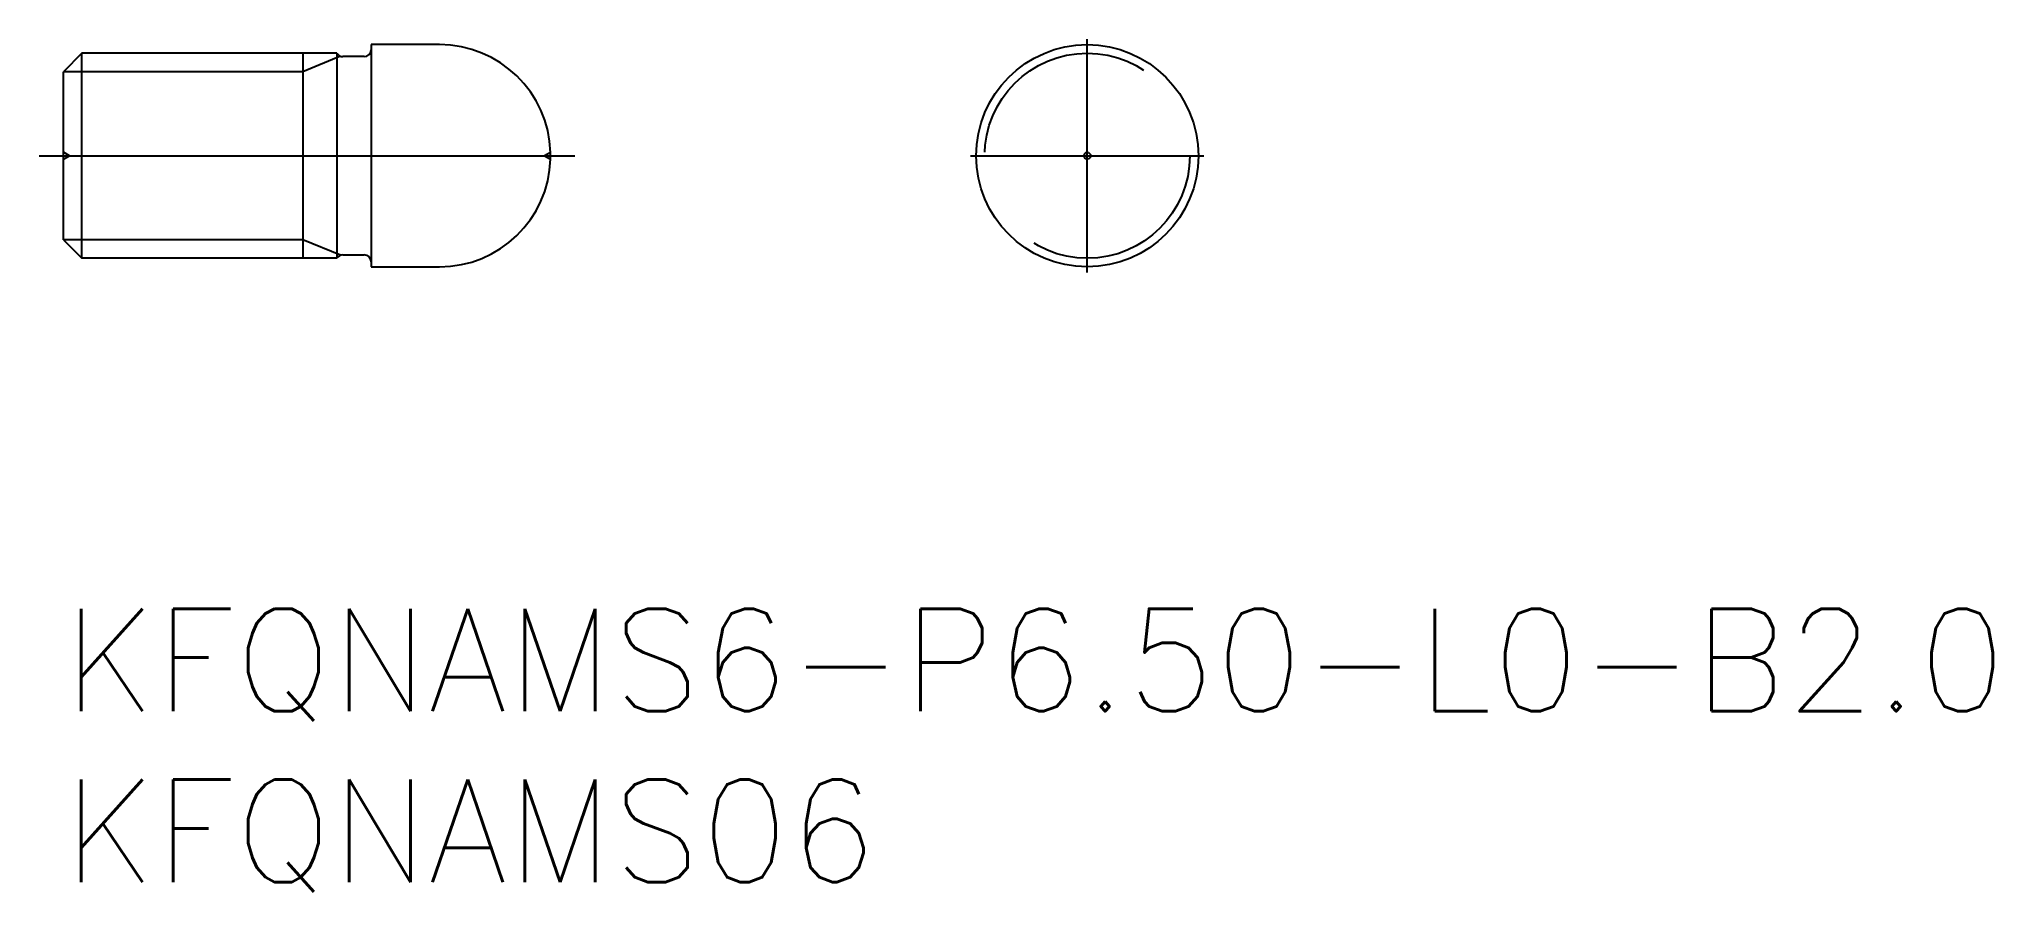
# Model space of a CAD drawing. Extents: x -0.7 to 56.4, y -8.3 to 16.7.
import ezdxf

# ---------------------------------------------------------------- set-up
doc = ezdxf.new("R2010")
doc.units = 0
doc.header["$LTSCALE"] = 0.5
doc.linetypes.add('CENTER', pattern=[50.8, 31.75, -6.35, 6.35, -6.35])
doc.linetypes.add('DASHED', pattern=[19.05, 12.7, -6.35])
for name, color, linetype in [('MSM_CENTER', 1, 'CENTER'), ('MSM_CONTINUOUS', 7, 'CONTINUOUS'), ('MSM_DASHED', 4, 'DASHED'), ('MSM_NARROW', 5, 'CONTINUOUS'), ('MSM_PART_NUMBER', 7, 'CONTINUOUS')]:
    doc.layers.add(name, color=color, linetype=linetype)
doc.styles.get("Standard").update_dxf_attribs({"font": 'txt.shx', "height": 3, "bigfont": 'bigfont.shx'})

msp = doc.modelspace()

# ---------------------------------------------------------------- linework, layer by layer
at = {"layer": 'MSM_CENTER'}
for p, q in [((29.95, 9.837), (29.95, 16.663)), ((-0.713, 13.25), (14.963, 13.25)), ((26.538, 13.25), (33.363, 13.25))]:
    msp.add_line(p, q, dxfattribs=at)
at = {"layer": 'MSM_CONTINUOUS'}
for p, q in [((0.542, 16.25), (0, 15.709)), ((8, 16.25), (0.542, 16.25)), ((0.542, 10.25), (0.542, 16.25)), ((8, 16.25), (8, 10.25)), ((8.8, 16.15), (8.173, 16.15)), ((11, 16.5), (9, 16.5)), ((9, 16.5), (9, 10)), ((0, 10.792), (0, 15.709)), ((14.248, 13.151), (14.248, 13.349)), ((0, 10.792), (0.542, 10.25)), ((8.173, 10.35), (8.8, 10.35)), ((8, 10.25), (0.542, 10.25)), ((9, 10), (11, 10))]:
    msp.add_line(p, q, dxfattribs=at)
for radius in [3.25, 0.0991]:
    msp.add_circle((29.95, 13.25), radius, dxfattribs=at)
for centre, radius, start, end in [((8.173, 16.35), 0.2, 210, 270), ((8.8, 16.35), 0.2, 270, 0), ((11, 13.25), 3.25, 1.7478, 90), ((11, 13.25), 3.25, 270, 358.2522), ((8.173, 10.15), 0.2, 90, 150), ((8.8, 10.15), 0.2, 0, 90)]:
    msp.add_arc(centre, radius, start, end, dxfattribs=at)
at = {"layer": 'MSM_DASHED'}
for p, q in [((0.173, 13.25), (0, 13.35)), ((0, 13.15), (0.173, 13.25)), ((14.248, 13.349), (14.077, 13.25)), ((14.077, 13.25), (14.248, 13.151))]:
    msp.add_line(p, q, dxfattribs=at)
msp.add_circle((29.95, 13.25), 3, dxfattribs=at)
at = {"layer": 'MSM_NARROW'}
for p, q in [((7, 16.25), (7, 10.25)), ((8.107, 16.161), (7, 15.709)), ((7, 15.709), (0, 15.709)), ((7, 10.792), (0, 10.792)), ((8.107, 10.339), (7, 10.792))]:
    msp.add_line(p, q, dxfattribs=at)

# ---------------------------------------------------------------- texts
at = {"layer": 'MSM_PART_NUMBER'}
for s, p in [('KFQNAMS6-P6.50-L0-B2.0', (0, -3)), ('KFQNAMS06', (0, -8))]:
    msp.add_text(s, height=3, dxfattribs=at).set_placement(p)

doc.saveas('drawing.dxf')
